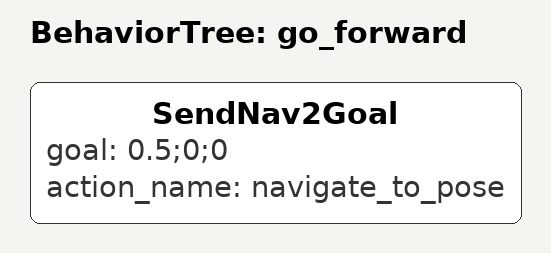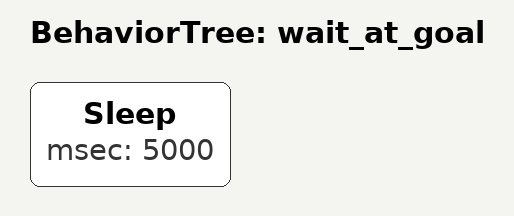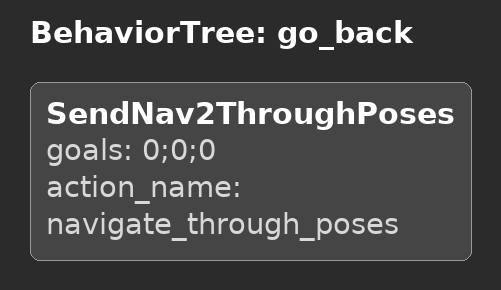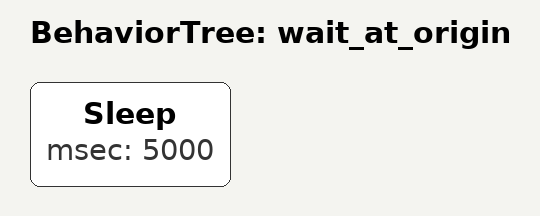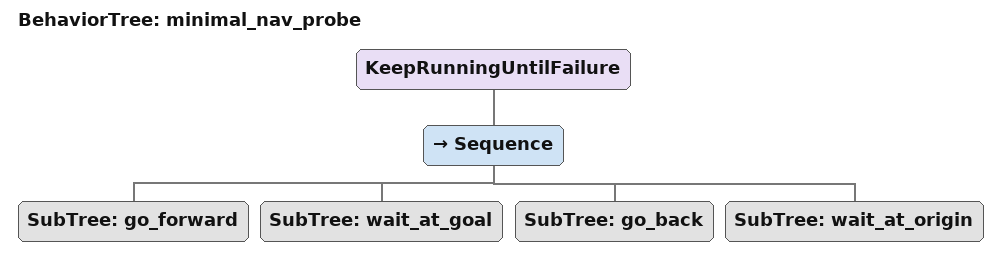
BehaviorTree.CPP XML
<?xml version="1.0" encoding="UTF-8"?>
<root BTCPP_format="4">

  <!-- minimal_nav_probe                         -->
  <!-- Diagnostic tree: forward ~0.5m, wait 5s,  -->
  <!-- return to origin, repeat forever.         -->
  <!-- Uses SendNav2Goal (navigate_to_pose)      -->
  <!-- and SendNav2ThroughPoses to exercise both -->
  <!-- Nav2 action interfaces.                   -->

  <!-- Phase 1: go forward 0.5 m     -->
  <BehaviorTree ID="go_forward">
    <SendNav2Goal goal="0.5;0;0"
                  action_name="navigate_to_pose"/>
  </BehaviorTree>

  <!-- Phase 2: wait 5 seconds        -->
  <BehaviorTree ID="wait_at_goal">
    <Sleep msec="5000"/>
  </BehaviorTree>

  <!-- Phase 3: return to origin      -->
  <!-- Uses SendNav2ThroughPoses to   -->
  <!-- exercise that code path too.   -->
  <BehaviorTree ID="go_back">
    <SendNav2ThroughPoses goals="0;0;0"
                          action_name="navigate_through_poses"/>
  </BehaviorTree>

  <!-- Phase 4: wait at origin        -->
  <BehaviorTree ID="wait_at_origin">
    <Sleep msec="5000"/>
  </BehaviorTree>

  <!-- Main tree: minimal_nav_probe              -->
  <BehaviorTree ID="minimal_nav_probe">
    <KeepRunningUntilFailure>
      <Sequence>
        <SubTree ID="go_forward"/>
        <SubTree ID="wait_at_goal"/>
        <SubTree ID="go_back"/>
        <SubTree ID="wait_at_origin"/>
      </Sequence>
    </KeepRunningUntilFailure>
  </BehaviorTree>

</root>
